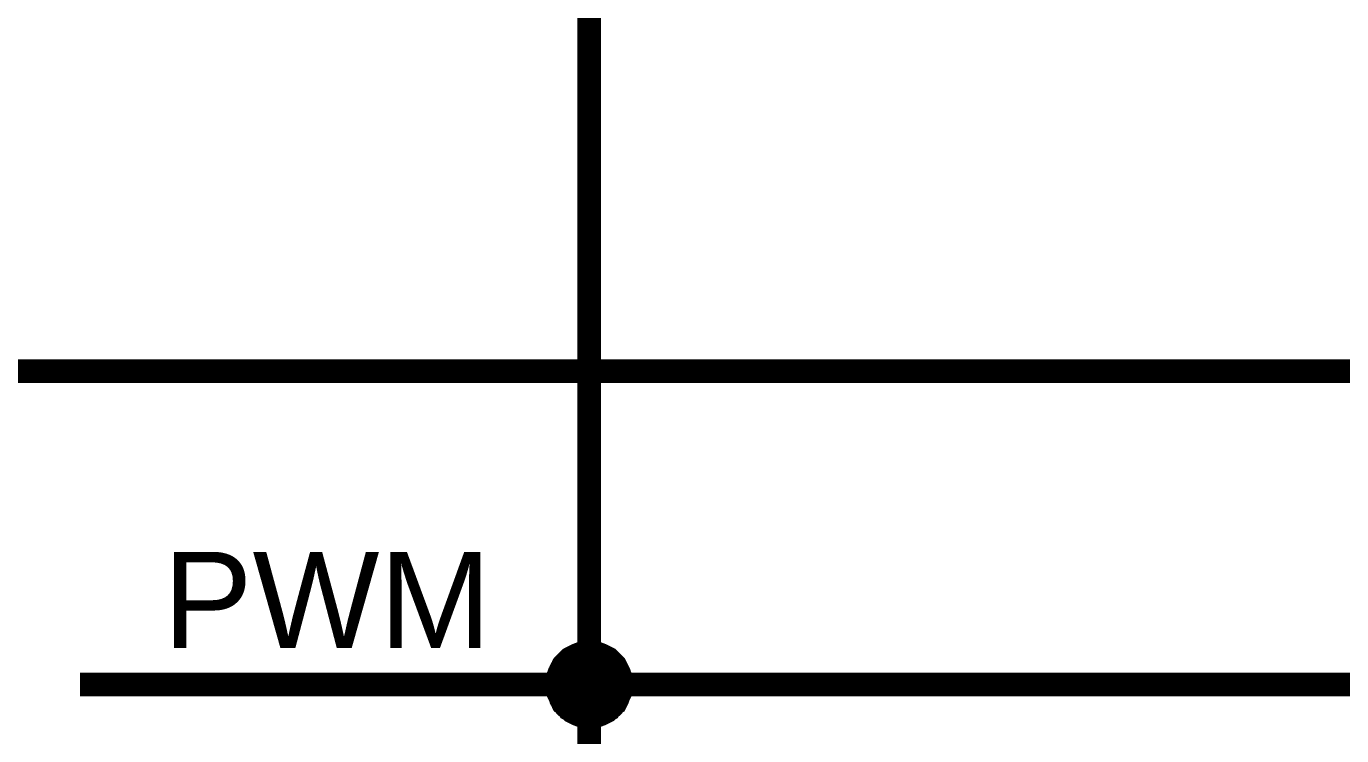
# Model space of a CAD drawing. Header units: millimetres. Extents: x 0 to 594, y 0 to 420.
# Drawn here: x 294.6 to 311.39, y 311.14 to 320.2 of the extents above; entities that cross this region are included whole.
import ezdxf

# ---------------------------------------------------------------- set-up
doc = ezdxf.new("R2010")
doc.units = ezdxf.units.MM
doc.layers.add('Sheet', color=255, linetype='Continuous')
doc.styles.get("Standard").update_dxf_attribs({"font": 'arial.ttf'})

msp = doc.modelspace()

# ---------------------------------------------------------------- linework, layer by layer
at = {"layer": 'Sheet', "color": 0}
for points, const_width in [([(301.783, 311.793), (301.783, 324.493)], 0.3), ([(322.981, 315.794), (319.88, 315.794), (290.28, 315.794), (284.184, 315.794), (274.786, 315.794), (274.786, 309.295)], 0.3), ([(301.276, 311.793), (301.276, 311.825), (301.276, 311.846), (301.286, 311.867), (301.286, 311.899), (301.286, 311.92), (301.297, 311.941), (301.307, 311.973), (301.318, 311.994), (301.328, 312.015), (301.339, 312.037), (301.35, 312.058), (301.36, 312.079), (301.371, 312.1), (301.392, 312.121), (301.403, 312.132), (301.424, 312.153), (301.445, 312.174), (301.455, 312.185), (301.477, 312.206), (301.498, 312.217), (301.519, 312.227), (301.54, 312.238), (301.561, 312.248), (301.582, 312.259), (301.604, 312.269), (301.635, 312.28), (301.656, 312.291), (301.678, 312.291), (301.709, 312.291), (301.731, 312.301), (301.752, 312.301), (301.783, 312.301)], 0.0991), ([(301.276, 311.793), (301.276, 311.825), (301.276, 311.846), (301.286, 311.867), (301.286, 311.899), (301.286, 311.92), (301.297, 311.941), (301.307, 311.973), (301.318, 311.994), (301.328, 312.015), (301.339, 312.037), (301.35, 312.058), (301.36, 312.079), (301.371, 312.1), (301.392, 312.121), (301.403, 312.132), (301.424, 312.153), (301.445, 312.174), (301.455, 312.185), (301.477, 312.206), (301.498, 312.217), (301.519, 312.227), (301.54, 312.238), (301.561, 312.248), (301.582, 312.259), (301.604, 312.269), (301.635, 312.28), (301.656, 312.291), (301.678, 312.291), (301.709, 312.291), (301.731, 312.301), (301.752, 312.301), (301.783, 312.301)], 0.0991), ([(301.276, 311.793), (301.276, 311.825), (301.276, 311.846), (301.286, 311.867), (301.286, 311.899), (301.286, 311.92), (301.297, 311.941), (301.307, 311.973), (301.318, 311.994), (301.328, 312.015), (301.339, 312.037), (301.35, 312.058), (301.36, 312.079), (301.371, 312.1), (301.392, 312.121), (301.403, 312.132), (301.424, 312.153), (301.445, 312.174), (301.455, 312.185), (301.477, 312.206), (301.498, 312.217), (301.519, 312.227), (301.54, 312.238), (301.561, 312.248), (301.582, 312.259), (301.604, 312.269), (301.635, 312.28), (301.656, 312.291), (301.678, 312.291), (301.709, 312.291), (301.731, 312.301), (301.752, 312.301), (301.783, 312.301)], 0.0991), ([(301.276, 311.793), (301.276, 311.825), (301.276, 311.846), (301.286, 311.867), (301.286, 311.899), (301.286, 311.92), (301.297, 311.941), (301.307, 311.973), (301.318, 311.994), (301.328, 312.015), (301.339, 312.037), (301.35, 312.058), (301.36, 312.079), (301.371, 312.1), (301.392, 312.121), (301.403, 312.132), (301.424, 312.153), (301.445, 312.174), (301.455, 312.185), (301.477, 312.206), (301.498, 312.217), (301.519, 312.227), (301.54, 312.238), (301.561, 312.248), (301.582, 312.259), (301.604, 312.269), (301.635, 312.28), (301.656, 312.291), (301.678, 312.291), (301.709, 312.291), (301.731, 312.301), (301.752, 312.301), (301.783, 312.301)], 0.0991), ([(301.276, 311.793), (301.276, 311.825), (301.276, 311.846), (301.286, 311.867), (301.286, 311.899), (301.286, 311.92), (301.297, 311.941), (301.307, 311.973), (301.318, 311.994), (301.328, 312.015), (301.339, 312.037), (301.35, 312.058), (301.36, 312.079), (301.371, 312.1), (301.392, 312.121), (301.403, 312.132), (301.424, 312.153), (301.445, 312.174), (301.455, 312.185), (301.477, 312.206), (301.498, 312.217), (301.519, 312.227), (301.54, 312.238), (301.561, 312.248), (301.582, 312.259), (301.604, 312.269), (301.635, 312.28), (301.656, 312.291), (301.678, 312.291), (301.709, 312.291), (301.731, 312.301), (301.752, 312.301), (301.783, 312.301)], 0.0991), ([(301.276, 311.793), (301.276, 311.825), (301.276, 311.846), (301.286, 311.867), (301.286, 311.899), (301.286, 311.92), (301.297, 311.941), (301.307, 311.973), (301.318, 311.994), (301.328, 312.015), (301.339, 312.037), (301.35, 312.058), (301.36, 312.079), (301.371, 312.1), (301.392, 312.121), (301.403, 312.132), (301.424, 312.153), (301.445, 312.174), (301.455, 312.185), (301.477, 312.206), (301.498, 312.217), (301.519, 312.227), (301.54, 312.238), (301.561, 312.248), (301.582, 312.259), (301.604, 312.269), (301.635, 312.28), (301.656, 312.291), (301.678, 312.291), (301.709, 312.291), (301.731, 312.301), (301.752, 312.301), (301.783, 312.301)], 0.0991), ([(301.276, 311.793), (301.276, 311.825), (301.276, 311.846), (301.286, 311.867), (301.286, 311.899), (301.286, 311.92), (301.297, 311.941), (301.307, 311.973), (301.318, 311.994), (301.328, 312.015), (301.339, 312.037), (301.35, 312.058), (301.36, 312.079), (301.371, 312.1), (301.392, 312.121), (301.403, 312.132), (301.424, 312.153), (301.445, 312.174), (301.455, 312.185), (301.477, 312.206), (301.498, 312.217), (301.519, 312.227), (301.54, 312.238), (301.561, 312.248), (301.582, 312.259), (301.604, 312.269), (301.635, 312.28), (301.656, 312.291), (301.678, 312.291), (301.709, 312.291), (301.731, 312.301), (301.752, 312.301), (301.783, 312.301)], 0.0991), ([(301.276, 311.793), (301.276, 311.825), (301.276, 311.846), (301.286, 311.867), (301.286, 311.899), (301.286, 311.92), (301.297, 311.941), (301.307, 311.973), (301.318, 311.994), (301.328, 312.015), (301.339, 312.037), (301.35, 312.058), (301.36, 312.079), (301.371, 312.1), (301.392, 312.121), (301.403, 312.132), (301.424, 312.153), (301.445, 312.174), (301.455, 312.185), (301.477, 312.206), (301.498, 312.217), (301.519, 312.227), (301.54, 312.238), (301.561, 312.248), (301.582, 312.259), (301.604, 312.269), (301.635, 312.28), (301.656, 312.291), (301.678, 312.291), (301.709, 312.291), (301.731, 312.301), (301.752, 312.301), (301.783, 312.301)], 0.0991), ([(301.276, 311.793), (301.276, 311.825), (301.276, 311.846), (301.286, 311.867), (301.286, 311.899), (301.286, 311.92), (301.297, 311.941), (301.307, 311.973), (301.318, 311.994), (301.328, 312.015), (301.339, 312.037), (301.35, 312.058), (301.36, 312.079), (301.371, 312.1), (301.392, 312.121), (301.403, 312.132), (301.424, 312.153), (301.445, 312.174), (301.455, 312.185), (301.477, 312.206), (301.498, 312.217), (301.519, 312.227), (301.54, 312.238), (301.561, 312.248), (301.582, 312.259), (301.604, 312.269), (301.635, 312.28), (301.656, 312.291), (301.678, 312.291), (301.709, 312.291), (301.731, 312.301), (301.752, 312.301), (301.783, 312.301)], 0.0991), ([(301.276, 311.793), (301.276, 311.825), (301.276, 311.846), (301.286, 311.867), (301.286, 311.899), (301.286, 311.92), (301.297, 311.941), (301.307, 311.973), (301.318, 311.994), (301.328, 312.015), (301.339, 312.037), (301.35, 312.058), (301.36, 312.079), (301.371, 312.1), (301.392, 312.121), (301.403, 312.132), (301.424, 312.153), (301.445, 312.174), (301.455, 312.185), (301.477, 312.206), (301.498, 312.217), (301.519, 312.227), (301.54, 312.238), (301.561, 312.248), (301.582, 312.259), (301.604, 312.269), (301.635, 312.28), (301.656, 312.291), (301.678, 312.291), (301.709, 312.291), (301.731, 312.301), (301.752, 312.301), (301.783, 312.301)], 0.0991), ([(301.276, 311.793), (301.276, 311.825), (301.276, 311.846), (301.286, 311.867), (301.286, 311.899), (301.286, 311.92), (301.297, 311.941), (301.307, 311.973), (301.318, 311.994), (301.328, 312.015), (301.339, 312.037), (301.35, 312.058), (301.36, 312.079), (301.371, 312.1), (301.392, 312.121), (301.403, 312.132), (301.424, 312.153), (301.445, 312.174), (301.455, 312.185), (301.477, 312.206), (301.498, 312.217), (301.519, 312.227), (301.54, 312.238), (301.561, 312.248), (301.582, 312.259), (301.604, 312.269), (301.635, 312.28), (301.656, 312.291), (301.678, 312.291), (301.709, 312.291), (301.731, 312.301), (301.752, 312.301), (301.783, 312.301)], 0.0991), ([(301.276, 311.793), (301.276, 311.825), (301.276, 311.846), (301.286, 311.867), (301.286, 311.899), (301.286, 311.92), (301.297, 311.941), (301.307, 311.973), (301.318, 311.994), (301.328, 312.015), (301.339, 312.037), (301.35, 312.058), (301.36, 312.079), (301.371, 312.1), (301.392, 312.121), (301.403, 312.132), (301.424, 312.153), (301.445, 312.174), (301.455, 312.185), (301.477, 312.206), (301.498, 312.217), (301.519, 312.227), (301.54, 312.238), (301.561, 312.248), (301.582, 312.259), (301.604, 312.269), (301.635, 312.28), (301.656, 312.291), (301.678, 312.291), (301.709, 312.291), (301.731, 312.301), (301.752, 312.301), (301.783, 312.301)], 0.0991), ([(301.276, 311.793), (301.276, 311.825), (301.276, 311.846), (301.286, 311.867), (301.286, 311.899), (301.286, 311.92), (301.297, 311.941), (301.307, 311.973), (301.318, 311.994), (301.328, 312.015), (301.339, 312.037), (301.35, 312.058), (301.36, 312.079), (301.371, 312.1), (301.392, 312.121), (301.403, 312.132), (301.424, 312.153), (301.445, 312.174), (301.455, 312.185), (301.477, 312.206), (301.498, 312.217), (301.519, 312.227), (301.54, 312.238), (301.561, 312.248), (301.582, 312.259), (301.604, 312.269), (301.635, 312.28), (301.656, 312.291), (301.678, 312.291), (301.709, 312.291), (301.731, 312.301), (301.752, 312.301), (301.783, 312.301)], 0.0991), ([(301.276, 311.793), (301.276, 311.825), (301.276, 311.846), (301.286, 311.867), (301.286, 311.899), (301.286, 311.92), (301.297, 311.941), (301.307, 311.973), (301.318, 311.994), (301.328, 312.015), (301.339, 312.037), (301.35, 312.058), (301.36, 312.079), (301.371, 312.1), (301.392, 312.121), (301.403, 312.132), (301.424, 312.153), (301.445, 312.174), (301.455, 312.185), (301.477, 312.206), (301.498, 312.217), (301.519, 312.227), (301.54, 312.238), (301.561, 312.248), (301.582, 312.259), (301.604, 312.269), (301.635, 312.28), (301.656, 312.291), (301.678, 312.291), (301.709, 312.291), (301.731, 312.301), (301.752, 312.301), (301.783, 312.301)], 0.0991), ([(301.276, 311.793), (301.276, 311.825), (301.276, 311.846), (301.286, 311.867), (301.286, 311.899), (301.286, 311.92), (301.297, 311.941), (301.307, 311.973), (301.318, 311.994), (301.328, 312.015), (301.339, 312.037), (301.35, 312.058), (301.36, 312.079), (301.371, 312.1), (301.392, 312.121), (301.403, 312.132), (301.424, 312.153), (301.445, 312.174), (301.455, 312.185), (301.477, 312.206), (301.498, 312.217), (301.519, 312.227), (301.54, 312.238), (301.561, 312.248), (301.582, 312.259), (301.604, 312.269), (301.635, 312.28), (301.656, 312.291), (301.678, 312.291), (301.709, 312.291), (301.731, 312.301), (301.752, 312.301), (301.783, 312.301)], 0.0991), ([(301.276, 311.793), (301.276, 311.825), (301.276, 311.846), (301.286, 311.867), (301.286, 311.899), (301.286, 311.92), (301.297, 311.941), (301.307, 311.973), (301.318, 311.994), (301.328, 312.015), (301.339, 312.037), (301.35, 312.058), (301.36, 312.079), (301.371, 312.1), (301.392, 312.121), (301.403, 312.132), (301.424, 312.153), (301.445, 312.174), (301.455, 312.185), (301.477, 312.206), (301.498, 312.217), (301.519, 312.227), (301.54, 312.238), (301.561, 312.248), (301.582, 312.259), (301.604, 312.269), (301.635, 312.28), (301.656, 312.291), (301.678, 312.291), (301.709, 312.291), (301.731, 312.301), (301.752, 312.301), (301.783, 312.301)], 0.0991), ([(301.783, 312.301), (301.783, 312.301)], 0.0991), ([(301.783, 312.301), (301.815, 312.301), (301.836, 312.301), (301.858, 312.291), (301.889, 312.291), (301.91, 312.291), (301.932, 312.28), (301.963, 312.269), (301.985, 312.259), (302.006, 312.248), (302.027, 312.238), (302.048, 312.227), (302.069, 312.217), (302.09, 312.206), (302.112, 312.185), (302.122, 312.174), (302.143, 312.153), (302.164, 312.132), (302.175, 312.121), (302.196, 312.1), (302.207, 312.079), (302.217, 312.058), (302.228, 312.037), (302.239, 312.015), (302.249, 311.994), (302.26, 311.973), (302.27, 311.941), (302.281, 311.92), (302.281, 311.899), (302.281, 311.867), (302.291, 311.846), (302.291, 311.825), (302.291, 311.793)], 0.0991), ([(301.783, 312.301), (301.783, 312.301)], 0.0991), ([(301.783, 312.301), (301.815, 312.301), (301.836, 312.301), (301.858, 312.291), (301.889, 312.291), (301.91, 312.291), (301.932, 312.28), (301.963, 312.269), (301.985, 312.259), (302.006, 312.248), (302.027, 312.238), (302.048, 312.227), (302.069, 312.217), (302.09, 312.206), (302.112, 312.185), (302.122, 312.174), (302.143, 312.153), (302.164, 312.132), (302.175, 312.121), (302.196, 312.1), (302.207, 312.079), (302.217, 312.058), (302.228, 312.037), (302.239, 312.015), (302.249, 311.994), (302.26, 311.973), (302.27, 311.941), (302.281, 311.92), (302.281, 311.899), (302.281, 311.867), (302.291, 311.846), (302.291, 311.825), (302.291, 311.793)], 0.0991), ([(301.783, 312.301), (301.783, 312.301)], 0.0991), ([(301.783, 312.301), (301.815, 312.301), (301.836, 312.301), (301.858, 312.291), (301.889, 312.291), (301.91, 312.291), (301.932, 312.28), (301.963, 312.269), (301.985, 312.259), (302.006, 312.248), (302.027, 312.238), (302.048, 312.227), (302.069, 312.217), (302.09, 312.206), (302.112, 312.185), (302.122, 312.174), (302.143, 312.153), (302.164, 312.132), (302.175, 312.121), (302.196, 312.1), (302.207, 312.079), (302.217, 312.058), (302.228, 312.037), (302.239, 312.015), (302.249, 311.994), (302.26, 311.973), (302.27, 311.941), (302.281, 311.92), (302.281, 311.899), (302.281, 311.867), (302.291, 311.846), (302.291, 311.825), (302.291, 311.793)], 0.0991), ([(301.783, 312.301), (301.783, 312.301)], 0.0991), ([(301.783, 312.301), (301.815, 312.301), (301.836, 312.301), (301.858, 312.291), (301.889, 312.291), (301.91, 312.291), (301.932, 312.28), (301.963, 312.269), (301.985, 312.259), (302.006, 312.248), (302.027, 312.238), (302.048, 312.227), (302.069, 312.217), (302.09, 312.206), (302.112, 312.185), (302.122, 312.174), (302.143, 312.153), (302.164, 312.132), (302.175, 312.121), (302.196, 312.1), (302.207, 312.079), (302.217, 312.058), (302.228, 312.037), (302.239, 312.015), (302.249, 311.994), (302.26, 311.973), (302.27, 311.941), (302.281, 311.92), (302.281, 311.899), (302.281, 311.867), (302.291, 311.846), (302.291, 311.825), (302.291, 311.793)], 0.0991), ([(301.783, 312.301), (301.783, 312.301)], 0.0991), ([(301.783, 312.301), (301.815, 312.301), (301.836, 312.301), (301.858, 312.291), (301.889, 312.291), (301.91, 312.291), (301.932, 312.28), (301.963, 312.269), (301.985, 312.259), (302.006, 312.248), (302.027, 312.238), (302.048, 312.227), (302.069, 312.217), (302.09, 312.206), (302.112, 312.185), (302.122, 312.174), (302.143, 312.153), (302.164, 312.132), (302.175, 312.121), (302.196, 312.1), (302.207, 312.079), (302.217, 312.058), (302.228, 312.037), (302.239, 312.015), (302.249, 311.994), (302.26, 311.973), (302.27, 311.941), (302.281, 311.92), (302.281, 311.899), (302.281, 311.867), (302.291, 311.846), (302.291, 311.825), (302.291, 311.793)], 0.0991), ([(301.783, 312.301), (301.783, 312.301)], 0.0991), ([(301.783, 312.301), (301.815, 312.301), (301.836, 312.301), (301.858, 312.291), (301.889, 312.291), (301.91, 312.291), (301.932, 312.28), (301.963, 312.269), (301.985, 312.259), (302.006, 312.248), (302.027, 312.238), (302.048, 312.227), (302.069, 312.217), (302.09, 312.206), (302.112, 312.185), (302.122, 312.174), (302.143, 312.153), (302.164, 312.132), (302.175, 312.121), (302.196, 312.1), (302.207, 312.079), (302.217, 312.058), (302.228, 312.037), (302.239, 312.015), (302.249, 311.994), (302.26, 311.973), (302.27, 311.941), (302.281, 311.92), (302.281, 311.899), (302.281, 311.867), (302.291, 311.846), (302.291, 311.825), (302.291, 311.793)], 0.0991), ([(301.783, 312.301), (301.783, 312.301)], 0.0991), ([(301.783, 312.301), (301.815, 312.301), (301.836, 312.301), (301.858, 312.291), (301.889, 312.291), (301.91, 312.291), (301.932, 312.28), (301.963, 312.269), (301.985, 312.259), (302.006, 312.248), (302.027, 312.238), (302.048, 312.227), (302.069, 312.217), (302.09, 312.206), (302.112, 312.185), (302.122, 312.174), (302.143, 312.153), (302.164, 312.132), (302.175, 312.121), (302.196, 312.1), (302.207, 312.079), (302.217, 312.058), (302.228, 312.037), (302.239, 312.015), (302.249, 311.994), (302.26, 311.973), (302.27, 311.941), (302.281, 311.92), (302.281, 311.899), (302.281, 311.867), (302.291, 311.846), (302.291, 311.825), (302.291, 311.793)], 0.0991), ([(301.783, 312.301), (301.783, 312.301)], 0.0991), ([(301.783, 312.301), (301.815, 312.301), (301.836, 312.301), (301.858, 312.291), (301.889, 312.291), (301.91, 312.291), (301.932, 312.28), (301.963, 312.269), (301.985, 312.259), (302.006, 312.248), (302.027, 312.238), (302.048, 312.227), (302.069, 312.217), (302.09, 312.206), (302.112, 312.185), (302.122, 312.174), (302.143, 312.153), (302.164, 312.132), (302.175, 312.121), (302.196, 312.1), (302.207, 312.079), (302.217, 312.058), (302.228, 312.037), (302.239, 312.015), (302.249, 311.994), (302.26, 311.973), (302.27, 311.941), (302.281, 311.92), (302.281, 311.899), (302.281, 311.867), (302.291, 311.846), (302.291, 311.825), (302.291, 311.793)], 0.0991), ([(301.783, 312.301), (301.783, 312.301)], 0.0991), ([(301.783, 312.301), (301.815, 312.301), (301.836, 312.301), (301.858, 312.291), (301.889, 312.291), (301.91, 312.291), (301.932, 312.28), (301.963, 312.269), (301.985, 312.259), (302.006, 312.248), (302.027, 312.238), (302.048, 312.227), (302.069, 312.217), (302.09, 312.206), (302.112, 312.185), (302.122, 312.174), (302.143, 312.153), (302.164, 312.132), (302.175, 312.121), (302.196, 312.1), (302.207, 312.079), (302.217, 312.058), (302.228, 312.037), (302.239, 312.015), (302.249, 311.994), (302.26, 311.973), (302.27, 311.941), (302.281, 311.92), (302.281, 311.899), (302.281, 311.867), (302.291, 311.846), (302.291, 311.825), (302.291, 311.793)], 0.0991), ([(301.783, 312.301), (301.783, 312.301)], 0.0991), ([(301.783, 312.301), (301.815, 312.301), (301.836, 312.301), (301.858, 312.291), (301.889, 312.291), (301.91, 312.291), (301.932, 312.28), (301.963, 312.269), (301.985, 312.259), (302.006, 312.248), (302.027, 312.238), (302.048, 312.227), (302.069, 312.217), (302.09, 312.206), (302.112, 312.185), (302.122, 312.174), (302.143, 312.153), (302.164, 312.132), (302.175, 312.121), (302.196, 312.1), (302.207, 312.079), (302.217, 312.058), (302.228, 312.037), (302.239, 312.015), (302.249, 311.994), (302.26, 311.973), (302.27, 311.941), (302.281, 311.92), (302.281, 311.899), (302.281, 311.867), (302.291, 311.846), (302.291, 311.825), (302.291, 311.793)], 0.0991), ([(301.783, 312.301), (301.783, 312.301)], 0.0991), ([(301.783, 312.301), (301.815, 312.301), (301.836, 312.301), (301.858, 312.291), (301.889, 312.291), (301.91, 312.291), (301.932, 312.28), (301.963, 312.269), (301.985, 312.259), (302.006, 312.248), (302.027, 312.238), (302.048, 312.227), (302.069, 312.217), (302.09, 312.206), (302.112, 312.185), (302.122, 312.174), (302.143, 312.153), (302.164, 312.132), (302.175, 312.121), (302.196, 312.1), (302.207, 312.079), (302.217, 312.058), (302.228, 312.037), (302.239, 312.015), (302.249, 311.994), (302.26, 311.973), (302.27, 311.941), (302.281, 311.92), (302.281, 311.899), (302.281, 311.867), (302.291, 311.846), (302.291, 311.825), (302.291, 311.793)], 0.0991), ([(301.783, 312.301), (301.783, 312.301)], 0.0991), ([(301.783, 312.301), (301.815, 312.301), (301.836, 312.301), (301.858, 312.291), (301.889, 312.291), (301.91, 312.291), (301.932, 312.28), (301.963, 312.269), (301.985, 312.259), (302.006, 312.248), (302.027, 312.238), (302.048, 312.227), (302.069, 312.217), (302.09, 312.206), (302.112, 312.185), (302.122, 312.174), (302.143, 312.153), (302.164, 312.132), (302.175, 312.121), (302.196, 312.1), (302.207, 312.079), (302.217, 312.058), (302.228, 312.037), (302.239, 312.015), (302.249, 311.994), (302.26, 311.973), (302.27, 311.941), (302.281, 311.92), (302.281, 311.899), (302.281, 311.867), (302.291, 311.846), (302.291, 311.825), (302.291, 311.793)], 0.0991), ([(301.783, 312.301), (301.783, 312.301)], 0.0991), ([(301.783, 312.301), (301.815, 312.301), (301.836, 312.301), (301.858, 312.291), (301.889, 312.291), (301.91, 312.291), (301.932, 312.28), (301.963, 312.269), (301.985, 312.259), (302.006, 312.248), (302.027, 312.238), (302.048, 312.227), (302.069, 312.217), (302.09, 312.206), (302.112, 312.185), (302.122, 312.174), (302.143, 312.153), (302.164, 312.132), (302.175, 312.121), (302.196, 312.1), (302.207, 312.079), (302.217, 312.058), (302.228, 312.037), (302.239, 312.015), (302.249, 311.994), (302.26, 311.973), (302.27, 311.941), (302.281, 311.92), (302.281, 311.899), (302.281, 311.867), (302.291, 311.846), (302.291, 311.825), (302.291, 311.793)], 0.0991), ([(301.783, 312.301), (301.783, 312.301)], 0.0991), ([(301.783, 312.301), (301.815, 312.301), (301.836, 312.301), (301.858, 312.291), (301.889, 312.291), (301.91, 312.291), (301.932, 312.28), (301.963, 312.269), (301.985, 312.259), (302.006, 312.248), (302.027, 312.238), (302.048, 312.227), (302.069, 312.217), (302.09, 312.206), (302.112, 312.185), (302.122, 312.174), (302.143, 312.153), (302.164, 312.132), (302.175, 312.121), (302.196, 312.1), (302.207, 312.079), (302.217, 312.058), (302.228, 312.037), (302.239, 312.015), (302.249, 311.994), (302.26, 311.973), (302.27, 311.941), (302.281, 311.92), (302.281, 311.899), (302.281, 311.867), (302.291, 311.846), (302.291, 311.825), (302.291, 311.793)], 0.0991), ([(301.783, 312.301), (301.783, 312.301)], 0.0991), ([(301.783, 312.301), (301.815, 312.301), (301.836, 312.301), (301.858, 312.291), (301.889, 312.291), (301.91, 312.291), (301.932, 312.28), (301.963, 312.269), (301.985, 312.259), (302.006, 312.248), (302.027, 312.238), (302.048, 312.227), (302.069, 312.217), (302.09, 312.206), (302.112, 312.185), (302.122, 312.174), (302.143, 312.153), (302.164, 312.132), (302.175, 312.121), (302.196, 312.1), (302.207, 312.079), (302.217, 312.058), (302.228, 312.037), (302.239, 312.015), (302.249, 311.994), (302.26, 311.973), (302.27, 311.941), (302.281, 311.92), (302.281, 311.899), (302.281, 311.867), (302.291, 311.846), (302.291, 311.825), (302.291, 311.793)], 0.0991), ([(301.783, 312.301), (301.783, 312.301)], 0.0991), ([(301.783, 312.301), (301.815, 312.301), (301.836, 312.301), (301.858, 312.291), (301.889, 312.291), (301.91, 312.291), (301.932, 312.28), (301.963, 312.269), (301.985, 312.259), (302.006, 312.248), (302.027, 312.238), (302.048, 312.227), (302.069, 312.217), (302.09, 312.206), (302.112, 312.185), (302.122, 312.174), (302.143, 312.153), (302.164, 312.132), (302.175, 312.121), (302.196, 312.1), (302.207, 312.079), (302.217, 312.058), (302.228, 312.037), (302.239, 312.015), (302.249, 311.994), (302.26, 311.973), (302.27, 311.941), (302.281, 311.92), (302.281, 311.899), (302.281, 311.867), (302.291, 311.846), (302.291, 311.825), (302.291, 311.793)], 0.0991), ([(295.286, 311.793), (301.783, 311.793)], 0.3), ([(322.981, 311.793), (301.783, 311.793)], 0.3), ([(301.783, 310.894), (301.783, 311.793)], 0.3), ([(301.783, 311.285), (301.752, 311.285), (301.731, 311.285), (301.709, 311.296), (301.678, 311.296), (301.656, 311.306), (301.635, 311.306), (301.604, 311.317), (301.582, 311.327), (301.561, 311.338), (301.54, 311.349), (301.519, 311.359), (301.498, 311.37), (301.477, 311.391), (301.455, 311.402), (301.445, 311.423), (301.424, 311.433), (301.403, 311.454), (301.392, 311.476), (301.371, 311.486), (301.36, 311.507), (301.35, 311.529), (301.339, 311.55), (301.328, 311.571), (301.318, 311.603), (301.307, 311.624), (301.297, 311.645), (301.286, 311.666), (301.286, 311.687), (301.286, 311.719), (301.276, 311.74), (301.276, 311.772), (301.276, 311.793)], 0.0991), ([(301.276, 311.793), (301.276, 311.793)], 0.0991), ([(301.783, 311.285), (301.752, 311.285), (301.731, 311.285), (301.709, 311.296), (301.678, 311.296), (301.656, 311.306), (301.635, 311.306), (301.604, 311.317), (301.582, 311.327), (301.561, 311.338), (301.54, 311.349), (301.519, 311.359), (301.498, 311.37), (301.477, 311.391), (301.455, 311.402), (301.445, 311.423), (301.424, 311.433), (301.403, 311.454), (301.392, 311.476), (301.371, 311.486), (301.36, 311.507), (301.35, 311.529), (301.339, 311.55), (301.328, 311.571), (301.318, 311.603), (301.307, 311.624), (301.297, 311.645), (301.286, 311.666), (301.286, 311.687), (301.286, 311.719), (301.276, 311.74), (301.276, 311.772), (301.276, 311.793)], 0.0991), ([(301.276, 311.793), (301.276, 311.793)], 0.0991), ([(301.783, 311.285), (301.752, 311.285), (301.731, 311.285), (301.709, 311.296), (301.678, 311.296), (301.656, 311.306), (301.635, 311.306), (301.604, 311.317), (301.582, 311.327), (301.561, 311.338), (301.54, 311.349), (301.519, 311.359), (301.498, 311.37), (301.477, 311.391), (301.455, 311.402), (301.445, 311.423), (301.424, 311.433), (301.403, 311.454), (301.392, 311.476), (301.371, 311.486), (301.36, 311.507), (301.35, 311.529), (301.339, 311.55), (301.328, 311.571), (301.318, 311.603), (301.307, 311.624), (301.297, 311.645), (301.286, 311.666), (301.286, 311.687), (301.286, 311.719), (301.276, 311.74), (301.276, 311.772), (301.276, 311.793)], 0.0991), ([(301.276, 311.793), (301.276, 311.793)], 0.0991), ([(301.783, 311.285), (301.752, 311.285), (301.731, 311.285), (301.709, 311.296), (301.678, 311.296), (301.656, 311.306), (301.635, 311.306), (301.604, 311.317), (301.582, 311.327), (301.561, 311.338), (301.54, 311.349), (301.519, 311.359), (301.498, 311.37), (301.477, 311.391), (301.455, 311.402), (301.445, 311.423), (301.424, 311.433), (301.403, 311.454), (301.392, 311.476), (301.371, 311.486), (301.36, 311.507), (301.35, 311.529), (301.339, 311.55), (301.328, 311.571), (301.318, 311.603), (301.307, 311.624), (301.297, 311.645), (301.286, 311.666), (301.286, 311.687), (301.286, 311.719), (301.276, 311.74), (301.276, 311.772), (301.276, 311.793)], 0.0991), ([(301.276, 311.793), (301.276, 311.793)], 0.0991), ([(301.783, 311.285), (301.752, 311.285), (301.731, 311.285), (301.709, 311.296), (301.678, 311.296), (301.656, 311.306), (301.635, 311.306), (301.604, 311.317), (301.582, 311.327), (301.561, 311.338), (301.54, 311.349), (301.519, 311.359), (301.498, 311.37), (301.477, 311.391), (301.455, 311.402), (301.445, 311.423), (301.424, 311.433), (301.403, 311.454), (301.392, 311.476), (301.371, 311.486), (301.36, 311.507), (301.35, 311.529), (301.339, 311.55), (301.328, 311.571), (301.318, 311.603), (301.307, 311.624), (301.297, 311.645), (301.286, 311.666), (301.286, 311.687), (301.286, 311.719), (301.276, 311.74), (301.276, 311.772), (301.276, 311.793)], 0.0991), ([(301.276, 311.793), (301.276, 311.793)], 0.0991), ([(301.783, 311.285), (301.752, 311.285), (301.731, 311.285), (301.709, 311.296), (301.678, 311.296), (301.656, 311.306), (301.635, 311.306), (301.604, 311.317), (301.582, 311.327), (301.561, 311.338), (301.54, 311.349), (301.519, 311.359), (301.498, 311.37), (301.477, 311.391), (301.455, 311.402), (301.445, 311.423), (301.424, 311.433), (301.403, 311.454), (301.392, 311.476), (301.371, 311.486), (301.36, 311.507), (301.35, 311.529), (301.339, 311.55), (301.328, 311.571), (301.318, 311.603), (301.307, 311.624), (301.297, 311.645), (301.286, 311.666), (301.286, 311.687), (301.286, 311.719), (301.276, 311.74), (301.276, 311.772), (301.276, 311.793)], 0.0991), ([(301.276, 311.793), (301.276, 311.793)], 0.0991), ([(301.783, 311.285), (301.752, 311.285), (301.731, 311.285), (301.709, 311.296), (301.678, 311.296), (301.656, 311.306), (301.635, 311.306), (301.604, 311.317), (301.582, 311.327), (301.561, 311.338), (301.54, 311.349), (301.519, 311.359), (301.498, 311.37), (301.477, 311.391), (301.455, 311.402), (301.445, 311.423), (301.424, 311.433), (301.403, 311.454), (301.392, 311.476), (301.371, 311.486), (301.36, 311.507), (301.35, 311.529), (301.339, 311.55), (301.328, 311.571), (301.318, 311.603), (301.307, 311.624), (301.297, 311.645), (301.286, 311.666), (301.286, 311.687), (301.286, 311.719), (301.276, 311.74), (301.276, 311.772), (301.276, 311.793)], 0.0991), ([(301.276, 311.793), (301.276, 311.793)], 0.0991), ([(301.783, 311.285), (301.752, 311.285), (301.731, 311.285), (301.709, 311.296), (301.678, 311.296), (301.656, 311.306), (301.635, 311.306), (301.604, 311.317), (301.582, 311.327), (301.561, 311.338), (301.54, 311.349), (301.519, 311.359), (301.498, 311.37), (301.477, 311.391), (301.455, 311.402), (301.445, 311.423), (301.424, 311.433), (301.403, 311.454), (301.392, 311.476), (301.371, 311.486), (301.36, 311.507), (301.35, 311.529), (301.339, 311.55), (301.328, 311.571), (301.318, 311.603), (301.307, 311.624), (301.297, 311.645), (301.286, 311.666), (301.286, 311.687), (301.286, 311.719), (301.276, 311.74), (301.276, 311.772), (301.276, 311.793)], 0.0991), ([(301.276, 311.793), (301.276, 311.793)], 0.0991), ([(301.783, 311.285), (301.752, 311.285), (301.731, 311.285), (301.709, 311.296), (301.678, 311.296), (301.656, 311.306), (301.635, 311.306), (301.604, 311.317), (301.582, 311.327), (301.561, 311.338), (301.54, 311.349), (301.519, 311.359), (301.498, 311.37), (301.477, 311.391), (301.455, 311.402), (301.445, 311.423), (301.424, 311.433), (301.403, 311.454), (301.392, 311.476), (301.371, 311.486), (301.36, 311.507), (301.35, 311.529), (301.339, 311.55), (301.328, 311.571), (301.318, 311.603), (301.307, 311.624), (301.297, 311.645), (301.286, 311.666), (301.286, 311.687), (301.286, 311.719), (301.276, 311.74), (301.276, 311.772), (301.276, 311.793)], 0.0991), ([(301.276, 311.793), (301.276, 311.793)], 0.0991), ([(301.783, 311.285), (301.752, 311.285), (301.731, 311.285), (301.709, 311.296), (301.678, 311.296), (301.656, 311.306), (301.635, 311.306), (301.604, 311.317), (301.582, 311.327), (301.561, 311.338), (301.54, 311.349), (301.519, 311.359), (301.498, 311.37), (301.477, 311.391), (301.455, 311.402), (301.445, 311.423), (301.424, 311.433), (301.403, 311.454), (301.392, 311.476), (301.371, 311.486), (301.36, 311.507), (301.35, 311.529), (301.339, 311.55), (301.328, 311.571), (301.318, 311.603), (301.307, 311.624), (301.297, 311.645), (301.286, 311.666), (301.286, 311.687), (301.286, 311.719), (301.276, 311.74), (301.276, 311.772), (301.276, 311.793)], 0.0991), ([(301.276, 311.793), (301.276, 311.793)], 0.0991), ([(301.783, 311.285), (301.752, 311.285), (301.731, 311.285), (301.709, 311.296), (301.678, 311.296), (301.656, 311.306), (301.635, 311.306), (301.604, 311.317), (301.582, 311.327), (301.561, 311.338), (301.54, 311.349), (301.519, 311.359), (301.498, 311.37), (301.477, 311.391), (301.455, 311.402), (301.445, 311.423), (301.424, 311.433), (301.403, 311.454), (301.392, 311.476), (301.371, 311.486), (301.36, 311.507), (301.35, 311.529), (301.339, 311.55), (301.328, 311.571), (301.318, 311.603), (301.307, 311.624), (301.297, 311.645), (301.286, 311.666), (301.286, 311.687), (301.286, 311.719), (301.276, 311.74), (301.276, 311.772), (301.276, 311.793)], 0.0991), ([(301.276, 311.793), (301.276, 311.793)], 0.0991), ([(301.783, 311.285), (301.752, 311.285), (301.731, 311.285), (301.709, 311.296), (301.678, 311.296), (301.656, 311.306), (301.635, 311.306), (301.604, 311.317), (301.582, 311.327), (301.561, 311.338), (301.54, 311.349), (301.519, 311.359), (301.498, 311.37), (301.477, 311.391), (301.455, 311.402), (301.445, 311.423), (301.424, 311.433), (301.403, 311.454), (301.392, 311.476), (301.371, 311.486), (301.36, 311.507), (301.35, 311.529), (301.339, 311.55), (301.328, 311.571), (301.318, 311.603), (301.307, 311.624), (301.297, 311.645), (301.286, 311.666), (301.286, 311.687), (301.286, 311.719), (301.276, 311.74), (301.276, 311.772), (301.276, 311.793)], 0.0991), ([(301.276, 311.793), (301.276, 311.793)], 0.0991), ([(301.783, 311.285), (301.752, 311.285), (301.731, 311.285), (301.709, 311.296), (301.678, 311.296), (301.656, 311.306), (301.635, 311.306), (301.604, 311.317), (301.582, 311.327), (301.561, 311.338), (301.54, 311.349), (301.519, 311.359), (301.498, 311.37), (301.477, 311.391), (301.455, 311.402), (301.445, 311.423), (301.424, 311.433), (301.403, 311.454), (301.392, 311.476), (301.371, 311.486), (301.36, 311.507), (301.35, 311.529), (301.339, 311.55), (301.328, 311.571), (301.318, 311.603), (301.307, 311.624), (301.297, 311.645), (301.286, 311.666), (301.286, 311.687), (301.286, 311.719), (301.276, 311.74), (301.276, 311.772), (301.276, 311.793)], 0.0991), ([(301.276, 311.793), (301.276, 311.793)], 0.0991), ([(301.783, 311.285), (301.752, 311.285), (301.731, 311.285), (301.709, 311.296), (301.678, 311.296), (301.656, 311.306), (301.635, 311.306), (301.604, 311.317), (301.582, 311.327), (301.561, 311.338), (301.54, 311.349), (301.519, 311.359), (301.498, 311.37), (301.477, 311.391), (301.455, 311.402), (301.445, 311.423), (301.424, 311.433), (301.403, 311.454), (301.392, 311.476), (301.371, 311.486), (301.36, 311.507), (301.35, 311.529), (301.339, 311.55), (301.328, 311.571), (301.318, 311.603), (301.307, 311.624), (301.297, 311.645), (301.286, 311.666), (301.286, 311.687), (301.286, 311.719), (301.276, 311.74), (301.276, 311.772), (301.276, 311.793)], 0.0991), ([(301.276, 311.793), (301.276, 311.793)], 0.0991), ([(301.783, 311.285), (301.752, 311.285), (301.731, 311.285), (301.709, 311.296), (301.678, 311.296), (301.656, 311.306), (301.635, 311.306), (301.604, 311.317), (301.582, 311.327), (301.561, 311.338), (301.54, 311.349), (301.519, 311.359), (301.498, 311.37), (301.477, 311.391), (301.455, 311.402), (301.445, 311.423), (301.424, 311.433), (301.403, 311.454), (301.392, 311.476), (301.371, 311.486), (301.36, 311.507), (301.35, 311.529), (301.339, 311.55), (301.328, 311.571), (301.318, 311.603), (301.307, 311.624), (301.297, 311.645), (301.286, 311.666), (301.286, 311.687), (301.286, 311.719), (301.276, 311.74), (301.276, 311.772), (301.276, 311.793)], 0.0991), ([(301.276, 311.793), (301.276, 311.793)], 0.0991), ([(301.783, 311.285), (301.752, 311.285), (301.731, 311.285), (301.709, 311.296), (301.678, 311.296), (301.656, 311.306), (301.635, 311.306), (301.604, 311.317), (301.582, 311.327), (301.561, 311.338), (301.54, 311.349), (301.519, 311.359), (301.498, 311.37), (301.477, 311.391), (301.455, 311.402), (301.445, 311.423), (301.424, 311.433), (301.403, 311.454), (301.392, 311.476), (301.371, 311.486), (301.36, 311.507), (301.35, 311.529), (301.339, 311.55), (301.328, 311.571), (301.318, 311.603), (301.307, 311.624), (301.297, 311.645), (301.286, 311.666), (301.286, 311.687), (301.286, 311.719), (301.276, 311.74), (301.276, 311.772), (301.276, 311.793)], 0.0991), ([(301.276, 311.793), (301.276, 311.793)], 0.0991), ([(302.291, 311.793), (302.291, 311.772), (302.291, 311.74), (302.281, 311.719), (302.281, 311.687), (302.281, 311.666), (302.27, 311.645), (302.26, 311.624), (302.249, 311.603), (302.239, 311.571), (302.228, 311.55), (302.217, 311.529), (302.207, 311.507), (302.196, 311.486), (302.175, 311.476), (302.164, 311.454), (302.143, 311.433), (302.122, 311.423), (302.112, 311.402), (302.09, 311.391), (302.069, 311.37), (302.048, 311.359), (302.027, 311.349), (302.006, 311.338), (301.985, 311.327), (301.963, 311.317), (301.932, 311.306), (301.91, 311.306), (301.889, 311.296), (301.858, 311.296), (301.836, 311.285), (301.815, 311.285), (301.783, 311.285)], 0.0991), ([(302.291, 311.793), (302.291, 311.772), (302.291, 311.74), (302.281, 311.719), (302.281, 311.687), (302.281, 311.666), (302.27, 311.645), (302.26, 311.624), (302.249, 311.603), (302.239, 311.571), (302.228, 311.55), (302.217, 311.529), (302.207, 311.507), (302.196, 311.486), (302.175, 311.476), (302.164, 311.454), (302.143, 311.433), (302.122, 311.423), (302.112, 311.402), (302.09, 311.391), (302.069, 311.37), (302.048, 311.359), (302.027, 311.349), (302.006, 311.338), (301.985, 311.327), (301.963, 311.317), (301.932, 311.306), (301.91, 311.306), (301.889, 311.296), (301.858, 311.296), (301.836, 311.285), (301.815, 311.285), (301.783, 311.285)], 0.0991), ([(302.291, 311.793), (302.291, 311.772), (302.291, 311.74), (302.281, 311.719), (302.281, 311.687), (302.281, 311.666), (302.27, 311.645), (302.26, 311.624), (302.249, 311.603), (302.239, 311.571), (302.228, 311.55), (302.217, 311.529), (302.207, 311.507), (302.196, 311.486), (302.175, 311.476), (302.164, 311.454), (302.143, 311.433), (302.122, 311.423), (302.112, 311.402), (302.09, 311.391), (302.069, 311.37), (302.048, 311.359), (302.027, 311.349), (302.006, 311.338), (301.985, 311.327), (301.963, 311.317), (301.932, 311.306), (301.91, 311.306), (301.889, 311.296), (301.858, 311.296), (301.836, 311.285), (301.815, 311.285), (301.783, 311.285)], 0.0991), ([(302.291, 311.793), (302.291, 311.772), (302.291, 311.74), (302.281, 311.719), (302.281, 311.687), (302.281, 311.666), (302.27, 311.645), (302.26, 311.624), (302.249, 311.603), (302.239, 311.571), (302.228, 311.55), (302.217, 311.529), (302.207, 311.507), (302.196, 311.486), (302.175, 311.476), (302.164, 311.454), (302.143, 311.433), (302.122, 311.423), (302.112, 311.402), (302.09, 311.391), (302.069, 311.37), (302.048, 311.359), (302.027, 311.349), (302.006, 311.338), (301.985, 311.327), (301.963, 311.317), (301.932, 311.306), (301.91, 311.306), (301.889, 311.296), (301.858, 311.296), (301.836, 311.285), (301.815, 311.285), (301.783, 311.285)], 0.0991), ([(302.291, 311.793), (302.291, 311.772), (302.291, 311.74), (302.281, 311.719), (302.281, 311.687), (302.281, 311.666), (302.27, 311.645), (302.26, 311.624), (302.249, 311.603), (302.239, 311.571), (302.228, 311.55), (302.217, 311.529), (302.207, 311.507), (302.196, 311.486), (302.175, 311.476), (302.164, 311.454), (302.143, 311.433), (302.122, 311.423), (302.112, 311.402), (302.09, 311.391), (302.069, 311.37), (302.048, 311.359), (302.027, 311.349), (302.006, 311.338), (301.985, 311.327), (301.963, 311.317), (301.932, 311.306), (301.91, 311.306), (301.889, 311.296), (301.858, 311.296), (301.836, 311.285), (301.815, 311.285), (301.783, 311.285)], 0.0991), ([(302.291, 311.793), (302.291, 311.772), (302.291, 311.74), (302.281, 311.719), (302.281, 311.687), (302.281, 311.666), (302.27, 311.645), (302.26, 311.624), (302.249, 311.603), (302.239, 311.571), (302.228, 311.55), (302.217, 311.529), (302.207, 311.507), (302.196, 311.486), (302.175, 311.476), (302.164, 311.454), (302.143, 311.433), (302.122, 311.423), (302.112, 311.402), (302.09, 311.391), (302.069, 311.37), (302.048, 311.359), (302.027, 311.349), (302.006, 311.338), (301.985, 311.327), (301.963, 311.317), (301.932, 311.306), (301.91, 311.306), (301.889, 311.296), (301.858, 311.296), (301.836, 311.285), (301.815, 311.285), (301.783, 311.285)], 0.0991), ([(302.291, 311.793), (302.291, 311.772), (302.291, 311.74), (302.281, 311.719), (302.281, 311.687), (302.281, 311.666), (302.27, 311.645), (302.26, 311.624), (302.249, 311.603), (302.239, 311.571), (302.228, 311.55), (302.217, 311.529), (302.207, 311.507), (302.196, 311.486), (302.175, 311.476), (302.164, 311.454), (302.143, 311.433), (302.122, 311.423), (302.112, 311.402), (302.09, 311.391), (302.069, 311.37), (302.048, 311.359), (302.027, 311.349), (302.006, 311.338), (301.985, 311.327), (301.963, 311.317), (301.932, 311.306), (301.91, 311.306), (301.889, 311.296), (301.858, 311.296), (301.836, 311.285), (301.815, 311.285), (301.783, 311.285)], 0.0991), ([(302.291, 311.793), (302.291, 311.772), (302.291, 311.74), (302.281, 311.719), (302.281, 311.687), (302.281, 311.666), (302.27, 311.645), (302.26, 311.624), (302.249, 311.603), (302.239, 311.571), (302.228, 311.55), (302.217, 311.529), (302.207, 311.507), (302.196, 311.486), (302.175, 311.476), (302.164, 311.454), (302.143, 311.433), (302.122, 311.423), (302.112, 311.402), (302.09, 311.391), (302.069, 311.37), (302.048, 311.359), (302.027, 311.349), (302.006, 311.338), (301.985, 311.327), (301.963, 311.317), (301.932, 311.306), (301.91, 311.306), (301.889, 311.296), (301.858, 311.296), (301.836, 311.285), (301.815, 311.285), (301.783, 311.285)], 0.0991), ([(302.291, 311.793), (302.291, 311.772), (302.291, 311.74), (302.281, 311.719), (302.281, 311.687), (302.281, 311.666), (302.27, 311.645), (302.26, 311.624), (302.249, 311.603), (302.239, 311.571), (302.228, 311.55), (302.217, 311.529), (302.207, 311.507), (302.196, 311.486), (302.175, 311.476), (302.164, 311.454), (302.143, 311.433), (302.122, 311.423), (302.112, 311.402), (302.09, 311.391), (302.069, 311.37), (302.048, 311.359), (302.027, 311.349), (302.006, 311.338), (301.985, 311.327), (301.963, 311.317), (301.932, 311.306), (301.91, 311.306), (301.889, 311.296), (301.858, 311.296), (301.836, 311.285), (301.815, 311.285), (301.783, 311.285)], 0.0991), ([(302.291, 311.793), (302.291, 311.772), (302.291, 311.74), (302.281, 311.719), (302.281, 311.687), (302.281, 311.666), (302.27, 311.645), (302.26, 311.624), (302.249, 311.603), (302.239, 311.571), (302.228, 311.55), (302.217, 311.529), (302.207, 311.507), (302.196, 311.486), (302.175, 311.476), (302.164, 311.454), (302.143, 311.433), (302.122, 311.423), (302.112, 311.402), (302.09, 311.391), (302.069, 311.37), (302.048, 311.359), (302.027, 311.349), (302.006, 311.338), (301.985, 311.327), (301.963, 311.317), (301.932, 311.306), (301.91, 311.306), (301.889, 311.296), (301.858, 311.296), (301.836, 311.285), (301.815, 311.285), (301.783, 311.285)], 0.0991), ([(302.291, 311.793), (302.291, 311.772), (302.291, 311.74), (302.281, 311.719), (302.281, 311.687), (302.281, 311.666), (302.27, 311.645), (302.26, 311.624), (302.249, 311.603), (302.239, 311.571), (302.228, 311.55), (302.217, 311.529), (302.207, 311.507), (302.196, 311.486), (302.175, 311.476), (302.164, 311.454), (302.143, 311.433), (302.122, 311.423), (302.112, 311.402), (302.09, 311.391), (302.069, 311.37), (302.048, 311.359), (302.027, 311.349), (302.006, 311.338), (301.985, 311.327), (301.963, 311.317), (301.932, 311.306), (301.91, 311.306), (301.889, 311.296), (301.858, 311.296), (301.836, 311.285), (301.815, 311.285), (301.783, 311.285)], 0.0991), ([(302.291, 311.793), (302.291, 311.772), (302.291, 311.74), (302.281, 311.719), (302.281, 311.687), (302.281, 311.666), (302.27, 311.645), (302.26, 311.624), (302.249, 311.603), (302.239, 311.571), (302.228, 311.55), (302.217, 311.529), (302.207, 311.507), (302.196, 311.486), (302.175, 311.476), (302.164, 311.454), (302.143, 311.433), (302.122, 311.423), (302.112, 311.402), (302.09, 311.391), (302.069, 311.37), (302.048, 311.359), (302.027, 311.349), (302.006, 311.338), (301.985, 311.327), (301.963, 311.317), (301.932, 311.306), (301.91, 311.306), (301.889, 311.296), (301.858, 311.296), (301.836, 311.285), (301.815, 311.285), (301.783, 311.285)], 0.0991), ([(302.291, 311.793), (302.291, 311.772), (302.291, 311.74), (302.281, 311.719), (302.281, 311.687), (302.281, 311.666), (302.27, 311.645), (302.26, 311.624), (302.249, 311.603), (302.239, 311.571), (302.228, 311.55), (302.217, 311.529), (302.207, 311.507), (302.196, 311.486), (302.175, 311.476), (302.164, 311.454), (302.143, 311.433), (302.122, 311.423), (302.112, 311.402), (302.09, 311.391), (302.069, 311.37), (302.048, 311.359), (302.027, 311.349), (302.006, 311.338), (301.985, 311.327), (301.963, 311.317), (301.932, 311.306), (301.91, 311.306), (301.889, 311.296), (301.858, 311.296), (301.836, 311.285), (301.815, 311.285), (301.783, 311.285)], 0.0991), ([(302.291, 311.793), (302.291, 311.772), (302.291, 311.74), (302.281, 311.719), (302.281, 311.687), (302.281, 311.666), (302.27, 311.645), (302.26, 311.624), (302.249, 311.603), (302.239, 311.571), (302.228, 311.55), (302.217, 311.529), (302.207, 311.507), (302.196, 311.486), (302.175, 311.476), (302.164, 311.454), (302.143, 311.433), (302.122, 311.423), (302.112, 311.402), (302.09, 311.391), (302.069, 311.37), (302.048, 311.359), (302.027, 311.349), (302.006, 311.338), (301.985, 311.327), (301.963, 311.317), (301.932, 311.306), (301.91, 311.306), (301.889, 311.296), (301.858, 311.296), (301.836, 311.285), (301.815, 311.285), (301.783, 311.285)], 0.0991), ([(302.291, 311.793), (302.291, 311.772), (302.291, 311.74), (302.281, 311.719), (302.281, 311.687), (302.281, 311.666), (302.27, 311.645), (302.26, 311.624), (302.249, 311.603), (302.239, 311.571), (302.228, 311.55), (302.217, 311.529), (302.207, 311.507), (302.196, 311.486), (302.175, 311.476), (302.164, 311.454), (302.143, 311.433), (302.122, 311.423), (302.112, 311.402), (302.09, 311.391), (302.069, 311.37), (302.048, 311.359), (302.027, 311.349), (302.006, 311.338), (301.985, 311.327), (301.963, 311.317), (301.932, 311.306), (301.91, 311.306), (301.889, 311.296), (301.858, 311.296), (301.836, 311.285), (301.815, 311.285), (301.783, 311.285)], 0.0991), ([(302.291, 311.793), (302.291, 311.772), (302.291, 311.74), (302.281, 311.719), (302.281, 311.687), (302.281, 311.666), (302.27, 311.645), (302.26, 311.624), (302.249, 311.603), (302.239, 311.571), (302.228, 311.55), (302.217, 311.529), (302.207, 311.507), (302.196, 311.486), (302.175, 311.476), (302.164, 311.454), (302.143, 311.433), (302.122, 311.423), (302.112, 311.402), (302.09, 311.391), (302.069, 311.37), (302.048, 311.359), (302.027, 311.349), (302.006, 311.338), (301.985, 311.327), (301.963, 311.317), (301.932, 311.306), (301.91, 311.306), (301.889, 311.296), (301.858, 311.296), (301.836, 311.285), (301.815, 311.285), (301.783, 311.285)], 0.0991), ([(302.291, 311.793), (302.291, 311.793), (302.291, 311.793), (302.291, 311.793), (302.291, 311.793), (302.291, 311.793), (302.291, 311.793), (302.291, 311.793), (302.291, 311.793), (302.291, 311.793), (302.291, 311.793), (302.291, 311.793), (302.291, 311.793), (302.291, 311.793), (302.291, 311.793), (302.291, 311.793), (302.291, 311.793), (302.291, 311.793), (302.291, 311.793), (302.291, 311.793), (302.291, 311.793), (302.291, 311.793), (302.291, 311.793), (302.291, 311.793), (302.291, 311.793), (302.291, 311.793), (302.291, 311.793), (302.291, 311.793), (302.291, 311.793), (302.291, 311.793), (302.291, 311.793), (302.291, 311.793), (302.291, 311.793)], 0.0991), ([(302.291, 311.793), (302.291, 311.793)], 0.0991), ([(302.291, 311.793), (302.291, 311.793), (302.291, 311.793), (302.291, 311.793), (302.291, 311.793), (302.291, 311.793), (302.291, 311.793), (302.291, 311.793), (302.291, 311.793), (302.291, 311.793), (302.291, 311.793), (302.291, 311.793), (302.291, 311.793), (302.291, 311.793), (302.291, 311.793), (302.291, 311.793), (302.291, 311.793), (302.291, 311.793), (302.291, 311.793), (302.291, 311.793), (302.291, 311.793), (302.291, 311.793), (302.291, 311.793), (302.291, 311.793), (302.291, 311.793), (302.291, 311.793), (302.291, 311.793), (302.291, 311.793), (302.291, 311.793), (302.291, 311.793), (302.291, 311.793), (302.291, 311.793), (302.291, 311.793)], 0.0991), ([(302.291, 311.793), (302.291, 311.793)], 0.0991), ([(302.291, 311.793), (302.291, 311.793), (302.291, 311.793), (302.291, 311.793), (302.291, 311.793), (302.291, 311.793), (302.291, 311.793), (302.291, 311.793), (302.291, 311.793), (302.291, 311.793), (302.291, 311.793), (302.291, 311.793), (302.291, 311.793), (302.291, 311.793), (302.291, 311.793), (302.291, 311.793), (302.291, 311.793), (302.291, 311.793), (302.291, 311.793), (302.291, 311.793), (302.291, 311.793), (302.291, 311.793), (302.291, 311.793), (302.291, 311.793), (302.291, 311.793), (302.291, 311.793), (302.291, 311.793), (302.291, 311.793), (302.291, 311.793), (302.291, 311.793), (302.291, 311.793), (302.291, 311.793), (302.291, 311.793)], 0.0991), ([(302.291, 311.793), (302.291, 311.793)], 0.0991), ([(302.291, 311.793), (302.291, 311.793), (302.291, 311.793), (302.291, 311.793), (302.291, 311.793), (302.291, 311.793), (302.291, 311.793), (302.291, 311.793), (302.291, 311.793), (302.291, 311.793), (302.291, 311.793), (302.291, 311.793), (302.291, 311.793), (302.291, 311.793), (302.291, 311.793), (302.291, 311.793), (302.291, 311.793), (302.291, 311.793), (302.291, 311.793), (302.291, 311.793), (302.291, 311.793), (302.291, 311.793), (302.291, 311.793), (302.291, 311.793), (302.291, 311.793), (302.291, 311.793), (302.291, 311.793), (302.291, 311.793), (302.291, 311.793), (302.291, 311.793), (302.291, 311.793), (302.291, 311.793), (302.291, 311.793)], 0.0991), ([(302.291, 311.793), (302.291, 311.793)], 0.0991), ([(302.291, 311.793), (302.291, 311.793), (302.291, 311.793), (302.291, 311.793), (302.291, 311.793), (302.291, 311.793), (302.291, 311.793), (302.291, 311.793), (302.291, 311.793), (302.291, 311.793), (302.291, 311.793), (302.291, 311.793), (302.291, 311.793), (302.291, 311.793), (302.291, 311.793), (302.291, 311.793), (302.291, 311.793), (302.291, 311.793), (302.291, 311.793), (302.291, 311.793), (302.291, 311.793), (302.291, 311.793), (302.291, 311.793), (302.291, 311.793), (302.291, 311.793), (302.291, 311.793), (302.291, 311.793), (302.291, 311.793), (302.291, 311.793), (302.291, 311.793), (302.291, 311.793), (302.291, 311.793), (302.291, 311.793)], 0.0991), ([(302.291, 311.793), (302.291, 311.793)], 0.0991), ([(302.291, 311.793), (302.291, 311.793), (302.291, 311.793), (302.291, 311.793), (302.291, 311.793), (302.291, 311.793), (302.291, 311.793), (302.291, 311.793), (302.291, 311.793), (302.291, 311.793), (302.291, 311.793), (302.291, 311.793), (302.291, 311.793), (302.291, 311.793), (302.291, 311.793), (302.291, 311.793), (302.291, 311.793), (302.291, 311.793), (302.291, 311.793), (302.291, 311.793), (302.291, 311.793), (302.291, 311.793), (302.291, 311.793), (302.291, 311.793), (302.291, 311.793), (302.291, 311.793), (302.291, 311.793), (302.291, 311.793), (302.291, 311.793), (302.291, 311.793), (302.291, 311.793), (302.291, 311.793), (302.291, 311.793)], 0.0991), ([(302.291, 311.793), (302.291, 311.793)], 0.0991), ([(302.291, 311.793), (302.291, 311.793), (302.291, 311.793), (302.291, 311.793), (302.291, 311.793), (302.291, 311.793), (302.291, 311.793), (302.291, 311.793), (302.291, 311.793), (302.291, 311.793), (302.291, 311.793), (302.291, 311.793), (302.291, 311.793), (302.291, 311.793), (302.291, 311.793), (302.291, 311.793), (302.291, 311.793), (302.291, 311.793), (302.291, 311.793), (302.291, 311.793), (302.291, 311.793), (302.291, 311.793), (302.291, 311.793), (302.291, 311.793), (302.291, 311.793), (302.291, 311.793), (302.291, 311.793), (302.291, 311.793), (302.291, 311.793), (302.291, 311.793), (302.291, 311.793), (302.291, 311.793), (302.291, 311.793)], 0.0991), ([(302.291, 311.793), (302.291, 311.793)], 0.0991), ([(302.291, 311.793), (302.291, 311.793), (302.291, 311.793), (302.291, 311.793), (302.291, 311.793), (302.291, 311.793), (302.291, 311.793), (302.291, 311.793), (302.291, 311.793), (302.291, 311.793), (302.291, 311.793), (302.291, 311.793), (302.291, 311.793), (302.291, 311.793), (302.291, 311.793), (302.291, 311.793), (302.291, 311.793), (302.291, 311.793), (302.291, 311.793), (302.291, 311.793), (302.291, 311.793), (302.291, 311.793), (302.291, 311.793), (302.291, 311.793), (302.291, 311.793), (302.291, 311.793), (302.291, 311.793), (302.291, 311.793), (302.291, 311.793), (302.291, 311.793), (302.291, 311.793), (302.291, 311.793), (302.291, 311.793)], 0.0991), ([(302.291, 311.793), (302.291, 311.793)], 0.0991), ([(302.291, 311.793), (302.291, 311.793), (302.291, 311.793), (302.291, 311.793), (302.291, 311.793), (302.291, 311.793), (302.291, 311.793), (302.291, 311.793), (302.291, 311.793), (302.291, 311.793), (302.291, 311.793), (302.291, 311.793), (302.291, 311.793), (302.291, 311.793), (302.291, 311.793), (302.291, 311.793), (302.291, 311.793), (302.291, 311.793), (302.291, 311.793), (302.291, 311.793), (302.291, 311.793), (302.291, 311.793), (302.291, 311.793), (302.291, 311.793), (302.291, 311.793), (302.291, 311.793), (302.291, 311.793), (302.291, 311.793), (302.291, 311.793), (302.291, 311.793), (302.291, 311.793), (302.291, 311.793), (302.291, 311.793)], 0.0991), ([(302.291, 311.793), (302.291, 311.793)], 0.0991), ([(302.291, 311.793), (302.291, 311.793), (302.291, 311.793), (302.291, 311.793), (302.291, 311.793), (302.291, 311.793), (302.291, 311.793), (302.291, 311.793), (302.291, 311.793), (302.291, 311.793), (302.291, 311.793), (302.291, 311.793), (302.291, 311.793), (302.291, 311.793), (302.291, 311.793), (302.291, 311.793), (302.291, 311.793), (302.291, 311.793), (302.291, 311.793), (302.291, 311.793), (302.291, 311.793), (302.291, 311.793), (302.291, 311.793), (302.291, 311.793), (302.291, 311.793), (302.291, 311.793), (302.291, 311.793), (302.291, 311.793), (302.291, 311.793), (302.291, 311.793), (302.291, 311.793), (302.291, 311.793), (302.291, 311.793)], 0.0991), ([(302.291, 311.793), (302.291, 311.793)], 0.0991), ([(302.291, 311.793), (302.291, 311.793), (302.291, 311.793), (302.291, 311.793), (302.291, 311.793), (302.291, 311.793), (302.291, 311.793), (302.291, 311.793), (302.291, 311.793), (302.291, 311.793), (302.291, 311.793), (302.291, 311.793), (302.291, 311.793), (302.291, 311.793), (302.291, 311.793), (302.291, 311.793), (302.291, 311.793), (302.291, 311.793), (302.291, 311.793), (302.291, 311.793), (302.291, 311.793), (302.291, 311.793), (302.291, 311.793), (302.291, 311.793), (302.291, 311.793), (302.291, 311.793), (302.291, 311.793), (302.291, 311.793), (302.291, 311.793), (302.291, 311.793), (302.291, 311.793), (302.291, 311.793), (302.291, 311.793)], 0.0991), ([(302.291, 311.793), (302.291, 311.793)], 0.0991), ([(302.291, 311.793), (302.291, 311.793), (302.291, 311.793), (302.291, 311.793), (302.291, 311.793), (302.291, 311.793), (302.291, 311.793), (302.291, 311.793), (302.291, 311.793), (302.291, 311.793), (302.291, 311.793), (302.291, 311.793), (302.291, 311.793), (302.291, 311.793), (302.291, 311.793), (302.291, 311.793), (302.291, 311.793), (302.291, 311.793), (302.291, 311.793), (302.291, 311.793), (302.291, 311.793), (302.291, 311.793), (302.291, 311.793), (302.291, 311.793), (302.291, 311.793), (302.291, 311.793), (302.291, 311.793), (302.291, 311.793), (302.291, 311.793), (302.291, 311.793), (302.291, 311.793), (302.291, 311.793), (302.291, 311.793)], 0.0991), ([(302.291, 311.793), (302.291, 311.793)], 0.0991), ([(302.291, 311.793), (302.291, 311.793), (302.291, 311.793), (302.291, 311.793), (302.291, 311.793), (302.291, 311.793), (302.291, 311.793), (302.291, 311.793), (302.291, 311.793), (302.291, 311.793), (302.291, 311.793), (302.291, 311.793), (302.291, 311.793), (302.291, 311.793), (302.291, 311.793), (302.291, 311.793), (302.291, 311.793), (302.291, 311.793), (302.291, 311.793), (302.291, 311.793), (302.291, 311.793), (302.291, 311.793), (302.291, 311.793), (302.291, 311.793), (302.291, 311.793), (302.291, 311.793), (302.291, 311.793), (302.291, 311.793), (302.291, 311.793), (302.291, 311.793), (302.291, 311.793), (302.291, 311.793), (302.291, 311.793)], 0.0991), ([(302.291, 311.793), (302.291, 311.793)], 0.0991), ([(302.291, 311.793), (302.291, 311.793), (302.291, 311.793), (302.291, 311.793), (302.291, 311.793), (302.291, 311.793), (302.291, 311.793), (302.291, 311.793), (302.291, 311.793), (302.291, 311.793), (302.291, 311.793), (302.291, 311.793), (302.291, 311.793), (302.291, 311.793), (302.291, 311.793), (302.291, 311.793), (302.291, 311.793), (302.291, 311.793), (302.291, 311.793), (302.291, 311.793), (302.291, 311.793), (302.291, 311.793), (302.291, 311.793), (302.291, 311.793), (302.291, 311.793), (302.291, 311.793), (302.291, 311.793), (302.291, 311.793), (302.291, 311.793), (302.291, 311.793), (302.291, 311.793), (302.291, 311.793), (302.291, 311.793)], 0.0991), ([(302.291, 311.793), (302.291, 311.793)], 0.0991), ([(302.291, 311.793), (302.291, 311.793), (302.291, 311.793), (302.291, 311.793), (302.291, 311.793), (302.291, 311.793), (302.291, 311.793), (302.291, 311.793), (302.291, 311.793), (302.291, 311.793), (302.291, 311.793), (302.291, 311.793), (302.291, 311.793), (302.291, 311.793), (302.291, 311.793), (302.291, 311.793), (302.291, 311.793), (302.291, 311.793), (302.291, 311.793), (302.291, 311.793), (302.291, 311.793), (302.291, 311.793), (302.291, 311.793), (302.291, 311.793), (302.291, 311.793), (302.291, 311.793), (302.291, 311.793), (302.291, 311.793), (302.291, 311.793), (302.291, 311.793), (302.291, 311.793), (302.291, 311.793), (302.291, 311.793)], 0.0991), ([(302.291, 311.793), (302.291, 311.793)], 0.0991), ([(302.291, 311.793), (302.291, 311.793), (302.291, 311.793), (302.291, 311.793), (302.291, 311.793), (302.291, 311.793), (302.291, 311.793), (302.291, 311.793), (302.291, 311.793), (302.291, 311.793), (302.291, 311.793), (302.291, 311.793), (302.291, 311.793), (302.291, 311.793), (302.291, 311.793), (302.291, 311.793), (302.291, 311.793), (302.291, 311.793), (302.291, 311.793), (302.291, 311.793), (302.291, 311.793), (302.291, 311.793), (302.291, 311.793), (302.291, 311.793), (302.291, 311.793), (302.291, 311.793), (302.291, 311.793), (302.291, 311.793), (302.291, 311.793), (302.291, 311.793), (302.291, 311.793), (302.291, 311.793), (302.291, 311.793)], 0.0991), ([(302.291, 311.793), (302.291, 311.793)], 0.0991)]:
    msp.add_lwpolyline(points, dxfattribs=dict(at, const_width=const_width))
at = {"layer": 'Sheet', "color": 0, "const_width": 0.508}
msp.add_lwpolyline([(301.525, 311.8, 1), (302.033, 311.8, 1)], format="xyb", close=True, dxfattribs=at)

# ---------------------------------------------------------------- texts
at = {"layer": 'Sheet', "color": 0}
msp.add_text('PWM', height=1.2277, dxfattribs=at).set_placement((296.344, 312.259))

doc.saveas('drawing.dxf')
